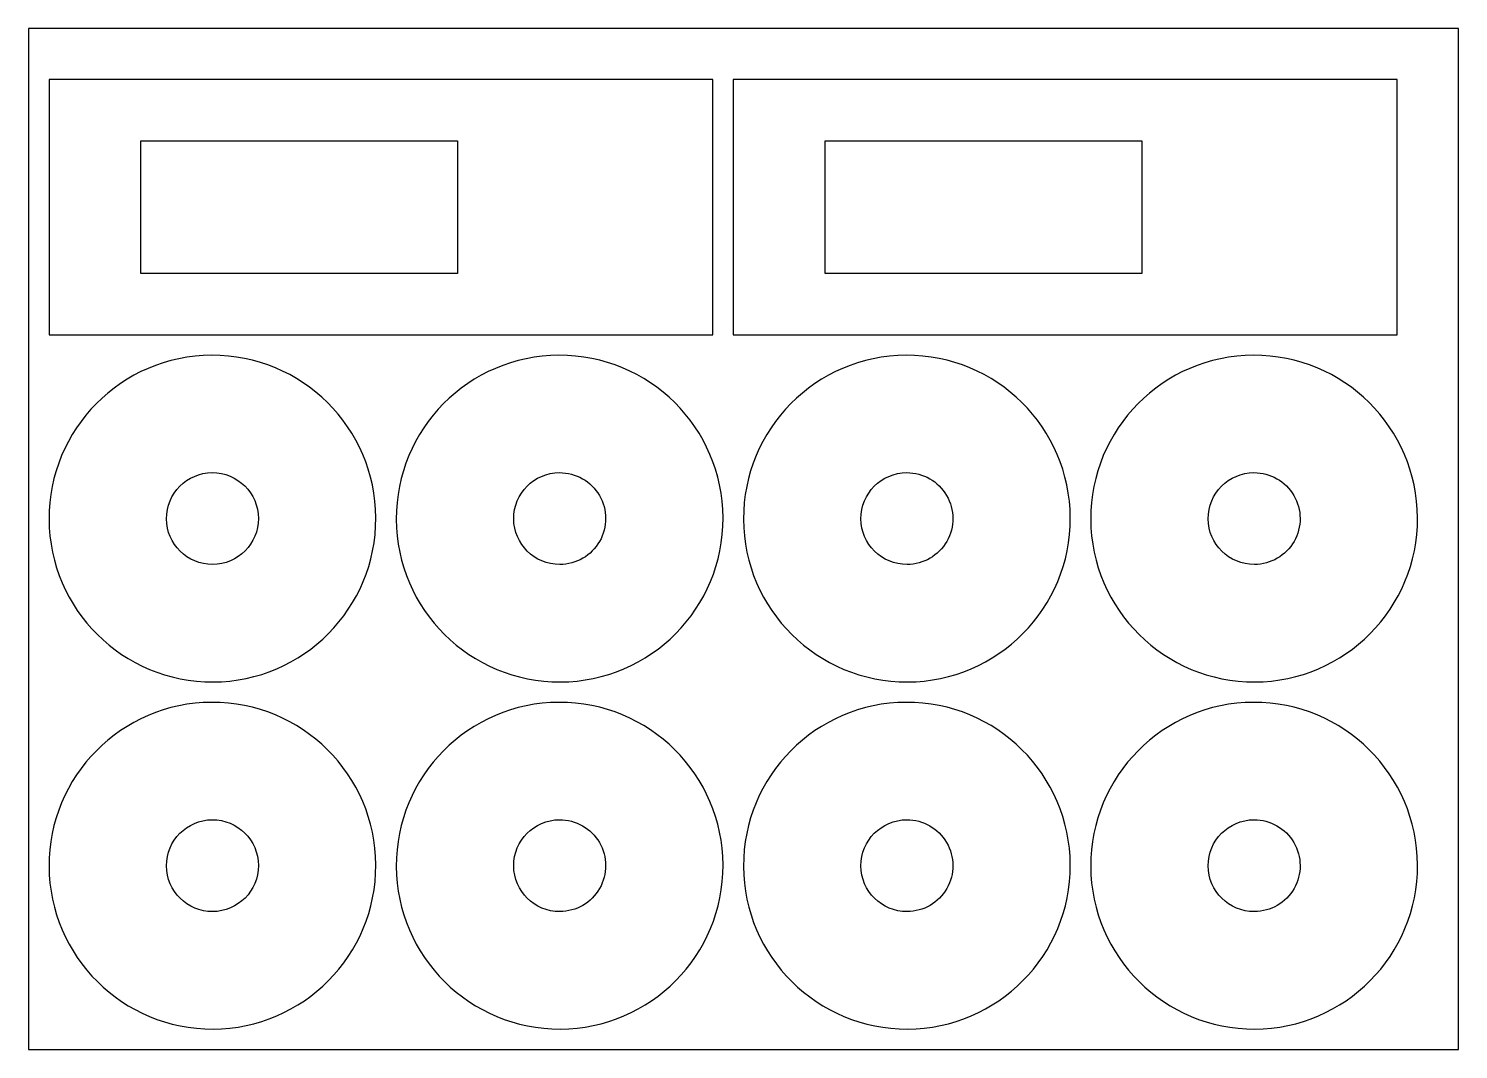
# Model space of a CAD drawing. Header units: metres. Extents: x 0 to 700, y 0 to 500.
import ezdxf

# ---------------------------------------------------------------- set-up
doc = ezdxf.new("R2010")
doc.units = ezdxf.units.M

msp = doc.modelspace()

# ---------------------------------------------------------------- linework, layer by layer
for points in [[(0, 0), (700, 0), (700, 500), (0, 500)], [(10, 350), (335, 350), (335, 475), (10, 475)], [(345, 350), (670, 350), (670, 475), (345, 475)], [(55, 380), (55, 445), (210, 445), (210, 380)], [(390, 380), (390, 445), (545, 445), (545, 380)]]:
    msp.add_lwpolyline(points, close=True)
for points in [[(89.65, 340, 1), (90.35, 180, 1)], [(259.65, 340, 1), (260.35, 180, 1)], [(429.65, 340, 1), (430.35, 180, 1)], [(599.65, 340, 1), (600.35, 180, 1)], [(90.1, 237.5, -1), (89.9, 282.5, -1)], [(260.1, 237.5, -1), (259.9, 282.5, -1)], [(430.1, 237.5, -1), (429.9, 282.5, -1)], [(600.1, 237.5, -1), (599.9, 282.5, -1)], [(89.65, 170, 1), (90.35, 10, 1)], [(259.65, 170, 1), (260.35, 10, 1)], [(429.65, 170, 1), (430.35, 10, 1)], [(599.65, 170, 1), (600.35, 10, 1)], [(90.1, 67.5, -1), (89.9, 112.5, -1)], [(260.1, 67.5, -1), (259.9, 112.5, -1)], [(430.1, 67.5, -1), (429.9, 112.5, -1)], [(600.1, 67.5, -1), (599.9, 112.5, -1)]]:
    msp.add_lwpolyline(points, format="xyb", close=True)

doc.saveas('drawing.dxf')
